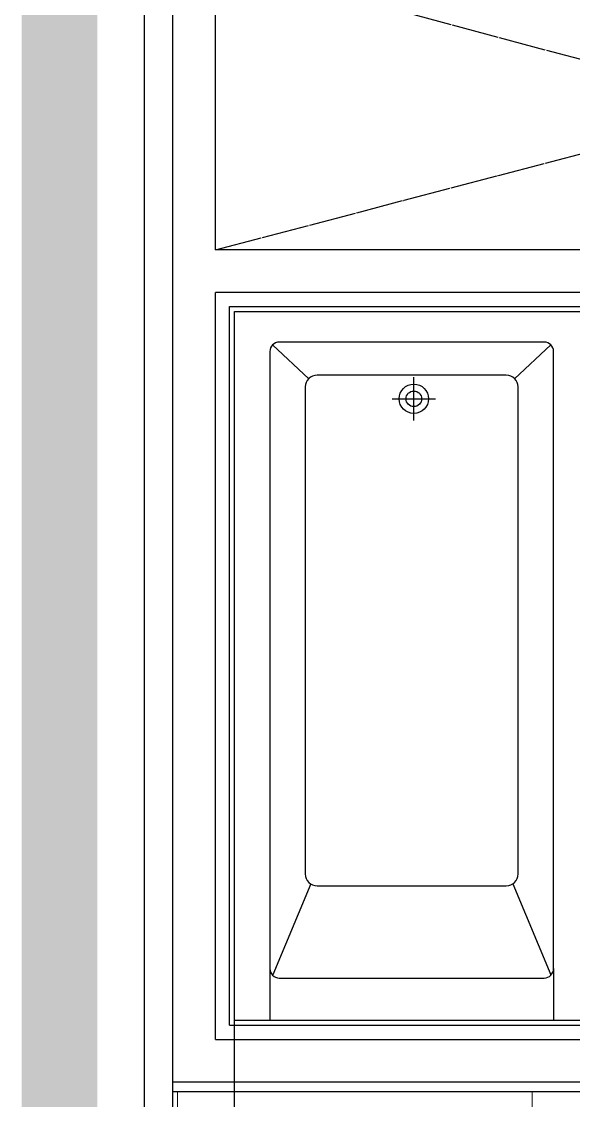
# Model space of a CAD drawing. Header units: inches. Extents: x 5877 to 13759, y 12099 to 29642.
# Drawn here: x 5879 to 7046, y 19016 to 21298 of the extents above; entities that cross this region are included whole.
import ezdxf

# ---------------------------------------------------------------- set-up
doc = ezdxf.new("R2010")
doc.units = ezdxf.units.IN
doc.header["$MEASUREMENT"] = 0
doc.linetypes.add('CEN', pattern=[103, 100, -1.5, 0, -1.5])
for name, color, linetype in [('A-CEN1', 1, 'CEN'), ('A-FIN1', 6, 'Continuous'), ('A-FUR2', 6, 'Continuous'), ('A-TXT1', 3, 'Continuous'), ('XR-NEW301$0$SEC-WAL-GRN', 3, 'Continuous')]:
    doc.layers.add(name, color=color, linetype=linetype)
doc.layers.add('A-MC', color=181, linetype='Continuous', plot=False)
doc.layers.add('Z-Defpoints', color=155, linetype='Continuous', plot=False)
doc.layers.add('I-FURN', color=30, linetype='Continuous', lineweight=18)

msp = doc.modelspace()

# ---------------------------------------------------------------- hatches: boundary and pattern name
at = {"layer": 'A-TXT1'}
h = msp.add_hatch(color=1, dxfattribs=at)
h.dxf.hatch_style = 1
h.paths.add_polyline_path([(12383.6, 21207), (12383.6, 21357), (11068.6, 21357), (9973.6, 21357), (9823.6, 21357), (9823.6, 21207)])
h.paths.add_polyline_path([(5878.6, 24772), (5878.6, 14012), (6038.6, 14012), (6038.6, 24772)])

# ---------------------------------------------------------------- linework, layer by layer
at = {"layer": 'A-CEN1', "color": 0}
for p, q in [((6288.6, 20815), (8568.6, 21415)), ((6291.1, 21424.1), (8568.6, 20815))]:
    msp.add_line(p, q, dxfattribs=at)
at = {"layer": 'A-FIN1', "color": 0, "ltscale": 200}
for p, q in [((6198.6, 13805), (6198.6, 26515)), ((6318.6, 19175), (6318.6, 20695)), ((6318.6, 20695), (8538.6, 20695)), ((6318.6, 19175), (7718.6, 19175)), ((6198.6, 19035), (7718.6, 19035))]:
    msp.add_line(p, q, dxfattribs=at)
at = {"layer": 'A-FUR2', "color": 0}
for p, q in [((6328.6, 20685), (7078.6, 20685)), ((6328.6, 19185), (6328.6, 20685)), ((6485.9, 20542.6), (6409.5, 20614.1)), ((6983.6, 20620), (6423.6, 20620)), ((6921.3, 20542.6), (6997.8, 20614.1)), ((6403.6, 20600), (6403.6, 19294.9)), ((7003.6, 19294.9), (7003.6, 20600)), ((6903.6, 20550), (6503.6, 20550)), ((6708.1, 20454), (6708.1, 20546)), ((6478.6, 20525), (6478.6, 19494.9)), ((6928.6, 19494.9), (6928.6, 20525)), ((6662.1, 20500), (6754.1, 20500)), ((6490.1, 19474), (6409.7, 19281.4)), ((6503.6, 19469.9), (6903.6, 19469.9)), ((6917.2, 19474), (6997.5, 19281.4)), ((6403.6, 19294.9), (6403.6, 19185)), ((7003.6, 19294.9), (7003.6, 19185)), ((6423.6, 19274.9), (6983.6, 19274.9)), ((7078.6, 19185), (6328.6, 19185))]:
    msp.add_line(p, q, dxfattribs=at)
for radius in [31, 16.5]:
    msp.add_circle((6708.1, 20500), radius, dxfattribs=at)
for centre, radius, start, end in [((6423.6, 20600), 20, 90, 180), ((6983.6, 20600), 20, 0, 90), ((6503.6, 20525), 25, 90, 180), ((6903.6, 20525), 25, 0, 90), ((6503.6, 19494.9), 25, 180, 270), ((6903.6, 19494.9), 25, 270, 0), ((6423.6, 19294.9), 20, 180, 270), ((6983.6, 19294.9), 20, 270, 0)]:
    msp.add_arc(centre, radius, start, end, dxfattribs=at)
at = {"layer": 'A-MC', "color": 0}
msp.add_line((6328.6, 17048.3), (6328.6, 20293.2), dxfattribs=at)
at = {"layer": 'I-FURN', "color": 0}
for p, q in [((6958.6, 19035), (6208.6, 19035)), ((6208.6, 17645), (6208.6, 19035)), ((6208.6, 19035), (6208.6, 19035)), ((6958.6, 19035), (6958.6, 17645)), ((6958.6, 19035), (6958.6, 19035))]:
    msp.add_line(p, q, dxfattribs=at)
at = {"layer": 'XR-NEW301$0$SEC-WAL-GRN', "color": 0}
for p, q in [((6198.6, 19055), (6198.6, 23165)), ((6288.6, 20815), (6288.6, 21415)), ((8568.6, 20815), (6288.6, 20815)), ((8568.6, 20725), (6288.6, 20725)), ((6288.6, 19145), (6288.6, 20725)), ((8568.6, 20725), (6943.6, 20725)), ((6288.6, 19145), (7718.6, 19145)), ((6198.6, 19055), (7718.6, 19055))]:
    msp.add_line(p, q, dxfattribs=at)
at = {"layer": 'Z-Defpoints', "color": 0}
msp.add_line((6138.6, 15202), (6138.6, 24472), dxfattribs=at)

doc.saveas('drawing.dxf')
